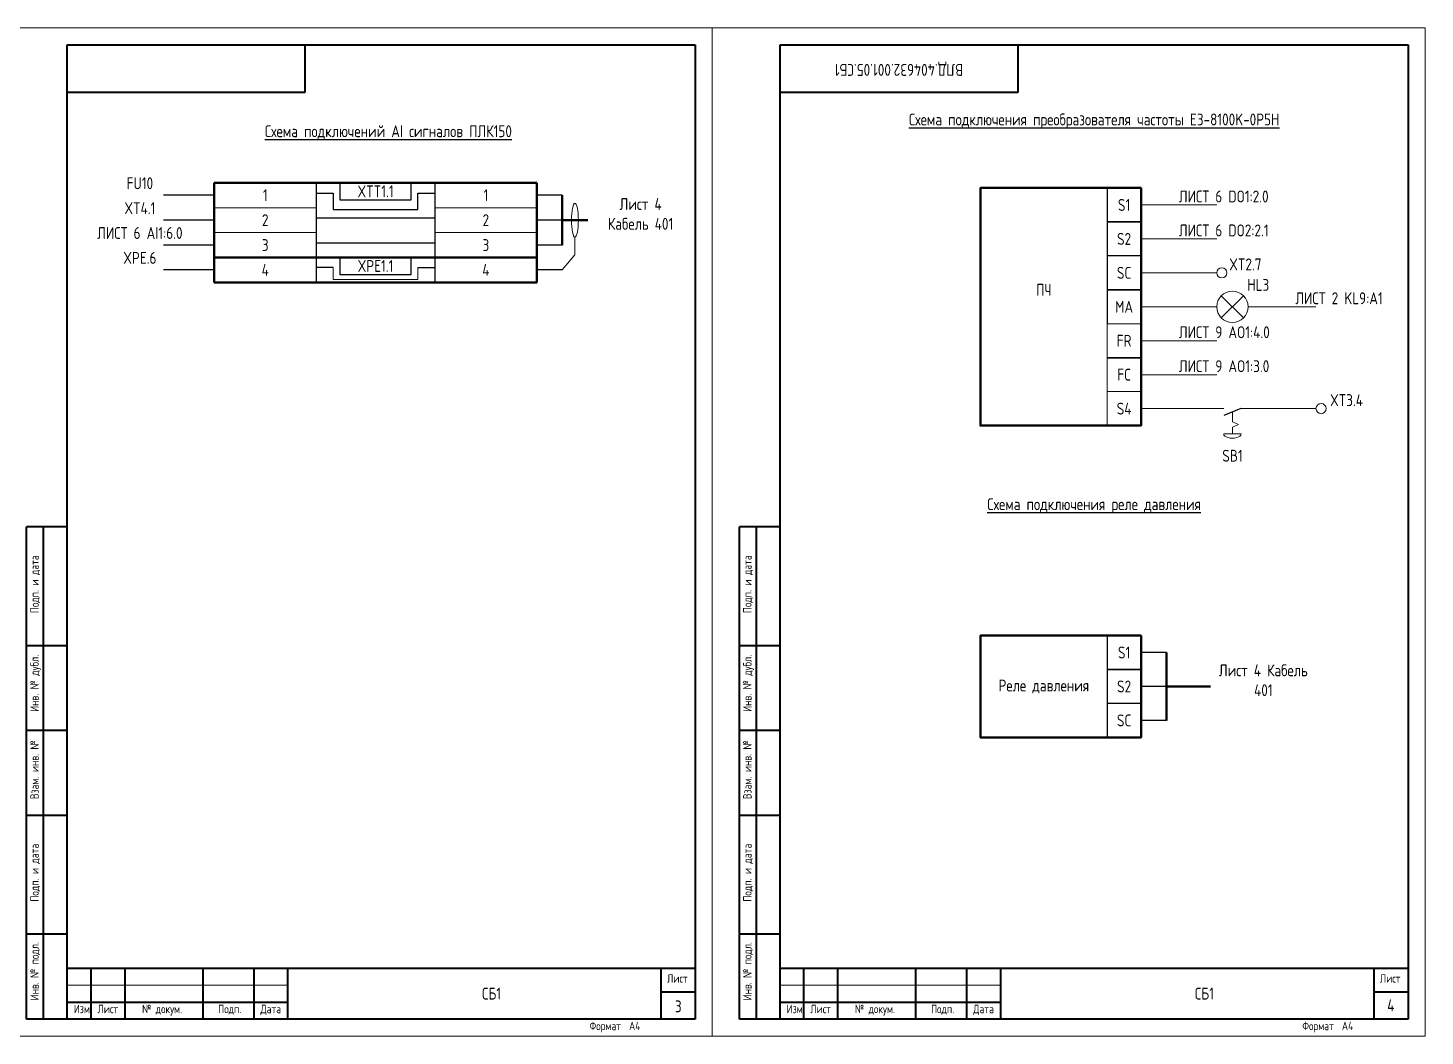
# Model space of a CAD drawing. Header units: millimetres. Extents: x 3520 to 4990, y 400 to 1747.
# Drawn here: x 3948.4 to 4360, y 700 to 997 of the extents above; entities that cross this region are included whole.
import ezdxf

# ---------------------------------------------------------------- set-up
doc = ezdxf.new("R2010")
doc.units = ezdxf.units.MM
doc.linetypes.add('K5LT_BASIC', pattern=[0])
doc.linetypes.add('K5LT_THIN', pattern=[0])
doc.layers.add('Стерка', color=7, linetype='Continuous', lineweight=15)
doc.styles.add('ГОСТ В', font='GOST_0.TTF', dxfattribs={"height": 3.5})
doc.styles.add('ГОСТ тип А', font='GOST_0.TTF', dxfattribs={"height": 3.5})

# ---------------------------------------------------------------- blocks, each defined once
blk = doc.blocks.new('A4-2')
at = {"linetype": 'K5LT_THIN', "lineweight": 18}
for p, q in [((210, 0), (210, 297)), ((210, 297), (420, 297)), ((420, 297), (420, 0)), ((230, 15), (295, 15)), ((420, 0), (210, 0))]:
    blk.add_line(p, q, dxfattribs=at)
at = {"linetype": 'K5LT_BASIC', "lineweight": 40}
for p, q in [((230, 5), (230, 292)), ((230, 292), (415, 292)), ((300, 292), (300, 278)), ((415, 292), (415, 5)), ((300, 278), (230, 278)), ((218, 5), (218, 150)), ((230, 150), (218, 150)), ((223, 5), (223, 150)), ((230, 115), (218, 115)), ((230, 90), (218, 90)), ((230, 65), (218, 65)), ((230, 30), (218, 30)), ((230, 20), (415, 20)), ((230, 5), (230, 20)), ((237, 5), (237, 20)), ((247, 5), (247, 20)), ((270, 5), (270, 20)), ((285, 5), (285, 20)), ((295, 5), (295, 20)), ((405, 5), (405, 20)), ((405, 13), (415, 13)), ((230, 10), (237, 10)), ((237, 10), (247, 10)), ((247, 10), (270, 10)), ((270, 10), (285, 10)), ((285, 10), (295, 10)), ((230, 5), (218, 5)), ((415, 5), (230, 5))]:
    blk.add_line(p, q, dxfattribs=at)
at = {"char_height": 2.5, "attachment_point": 1, "rotation": 90, "style": 'ГОСТ тип А'}
for s, insert in [('Подп. и дата', (219.09, 124.6)), ('Инв. № дубл.', (219.09, 95.52)), ('Взам. инв. №', (219.09, 69.79)), ('Подп. и дата', (219.09, 39.6)), ('Инв. № подл.', (219.09, 10.52))]:
    blk.add_mtext(s, dxfattribs=dict(at, insert=insert))
at = {"char_height": 2.5, "attachment_point": 1, "style": 'ГОСТ тип А'}
for s, insert in [('Лист', (406.71, 18.23)), ('Изм.', (231.92, 9.23)), ('Лист', (238.91, 9.23)), ('№ докум.', (252.03, 9.23)), ('Подп.', (274.46, 9.23)), ('Дата', (286.91, 9.23)), ('Формат', (383.84, 4.23)), ('A4', (395.5, 4.23))]:
    blk.add_mtext(s, dxfattribs=dict(at, insert=insert))

msp = doc.modelspace()

# ---------------------------------------------------------------- linework, layer by layer
at = {"color": 7, "lineweight": 50}
for p, q in [((4098.31, 951.36), (4003.31, 951.36)), ((4003.31, 951.36), (4003.31, 944.03)), ((4098.31, 944.03), (4098.31, 951.36)), ((4105.81, 933.04), (4105.81, 947.7)), ((4003.31, 944.03), (4003.31, 936.71)), ((4098.31, 936.71), (4098.31, 944.03)), ((4105.81, 940.37), (4113.31, 940.37)), ((4003.31, 936.71), (4003.31, 929.38)), ((4098.31, 929.38), (4098.31, 936.71)), ((4098.31, 929.38), (4003.31, 929.38)), ((4003.31, 929.38), (4003.31, 922.05)), ((4098.31, 922.05), (4098.31, 929.38)), ((4003.31, 922.05), (4098.31, 922.05))]:
    msp.add_line(p, q, dxfattribs=at)
at = {"color": 7}
for p, q in [((4033.31, 951.36), (4033.31, 944.03)), ((4040.31, 951.36), (4040.31, 946.36)), ((4061.31, 946.36), (4061.31, 951.36)), ((4068.31, 951.36), (4068.31, 944.03)), ((4003.31, 947.7), (3988.31, 947.7)), ((4033.31, 948.36), (4038.31, 948.36)), ((4038.31, 948.36), (4038.31, 943.56)), ((4063.31, 943.56), (4063.31, 948.36)), ((4063.31, 948.36), (4068.31, 948.36)), ((4105.81, 947.7), (4098.31, 947.7)), ((4266.34, 949.85), (4266.34, 909.85)), ((4033.31, 944.03), (4033.31, 936.71)), ((4038.31, 943.56), (4063.31, 943.56)), ((4040.31, 946.36), (4061.31, 946.36)), ((4068.31, 944.03), (4068.31, 936.71)), ((4003.31, 940.37), (3988.31, 940.37)), ((4033.31, 941.03), (4063.31, 941.03)), ((4063.31, 941.03), (4068.31, 941.03)), ((4105.81, 940.37), (4098.31, 940.37)), ((4276.34, 939.85), (4266.34, 939.85)), ((4266.34, 939.85), (4276.34, 939.85)), ((4033.31, 936.71), (4033.31, 929.38)), ((4068.31, 936.71), (4068.31, 929.38)), ((4003.31, 933.04), (3988.31, 933.04)), ((4033.31, 933.71), (4063.31, 933.71)), ((4063.31, 933.71), (4068.31, 933.71)), ((4105.81, 933.04), (4098.31, 933.04)), ((4033.31, 929.38), (4033.31, 922.05)), ((4038.31, 926.38), (4033.31, 926.38)), ((4040.31, 929.38), (4040.31, 924.38)), ((4061.31, 924.38), (4061.31, 929.38)), ((4063.31, 926.38), (4068.31, 926.38)), ((4068.31, 929.38), (4068.31, 922.05)), ((4276.34, 929.85), (4266.34, 929.85)), ((4003.31, 925.72), (3988.31, 925.72)), ((4040.31, 924.38), (4061.31, 924.38)), ((4105.81, 925.72), (4098.31, 925.72)), ((4276.34, 919.85), (4266.34, 919.85)), ((4266.34, 919.85), (4276.34, 919.85)), ((4276.34, 899.85), (4266.34, 899.85)), ((4266.34, 899.85), (4276.34, 899.85))]:
    msp.add_line(p, q, dxfattribs=at)
for p, q in [((4305.74, 884.85), (4300.74, 882.85)), ((4266.34, 817.99), (4266.34, 787.99)), ((4276.34, 817.99), (4276.34, 812.99)), ((4283.84, 812.99), (4276.34, 812.99)), ((4276.34, 807.99), (4266.34, 807.99)), ((4266.34, 807.99), (4276.34, 807.99)), ((4283.84, 802.99), (4276.34, 802.99)), ((4276.34, 797.99), (4266.34, 797.99)), ((4276.34, 797.99), (4276.34, 792.99)), ((4283.84, 792.99), (4276.34, 792.99))]:
    msp.add_line(p, q)
at = {"lineweight": 50}
for p, q in [((4283.84, 792.99), (4283.84, 812.99)), ((4283.84, 802.99), (4296.76, 802.99))]:
    msp.add_line(p, q, dxfattribs=at)
at = {"color": 7, "lineweight": 50}
msp.add_lwpolyline([(4276.34, 949.85), (4276.34, 879.85), (4229.03, 879.85), (4229.03, 949.85)], close=True, dxfattribs=at)
at = {"lineweight": 50}
msp.add_lwpolyline([(4276.34, 817.99), (4276.34, 787.99), (4229.03, 787.99), (4229.03, 817.99)], close=True, dxfattribs=at)
at = {"layer": 'Стерка', "color": 7}
for p, q in [((4276.34, 949.85), (4276.34, 944.85)), ((4003.31, 944.03), (4033.31, 944.03)), ((4068.31, 944.03), (4098.31, 944.03)), ((4276.34, 944.85), (4298.62, 944.85)), ((4003.31, 936.71), (4033.31, 936.71)), ((4068.31, 936.71), (4098.31, 936.71)), ((4109.56, 930.11), (4109.56, 935.37)), ((4276.34, 934.85), (4298.62, 934.85)), ((4003.31, 929.38), (4033.31, 929.38)), ((4038.31, 926.38), (4038.31, 922.88)), ((4063.31, 926.38), (4063.31, 922.88)), ((4068.31, 929.38), (4098.31, 929.38)), ((4109.56, 930.11), (4105.81, 925.72)), ((4276.34, 929.85), (4276.34, 924.85)), ((4038.31, 922.88), (4063.31, 922.88)), ((4276.34, 924.85), (4298.62, 924.85)), ((4299.97, 911.59), (4306.51, 918.12)), ((4306.51, 911.59), (4299.97, 918.12)), ((4276.34, 914.85), (4298.62, 914.85)), ((4307.86, 914.85), (4327.86, 914.85)), ((4266.34, 909.85), (4276.34, 909.85)), ((4266.34, 909.85), (4266.34, 889.85)), ((4276.34, 904.85), (4298.62, 904.85)), ((4266.34, 899.85), (4266.34, 879.85)), ((4276.34, 894.85), (4298.62, 894.85)), ((4266.34, 889.85), (4276.34, 889.85)), ((4276.34, 884.85), (4300.74, 884.85)), ((4303.24, 883.85), (4303.24, 880.98)), ((4303.24, 880.98), (4305.02, 880.2)), ((4305.74, 884.85), (4327.86, 884.85)), ((4300.67, 877.41), (4303.24, 877.41)), ((4303.24, 879.41), (4305.02, 880.2)), ((4303.24, 879.41), (4303.24, 877.41)), ((4305.81, 877.41), (4303.24, 877.41))]:
    msp.add_line(p, q, dxfattribs=at)
for centre in [(4300.12, 924.85), (4329.36, 884.85)]:
    msp.add_circle(centre, 1.5, dxfattribs=at)
at = {"layer": 'Стерка'}
msp.add_circle((4303.24, 914.85), 4.62, dxfattribs=at)
at = {"layer": 'Стерка', "color": 7, "extrusion": (0, 0, -1)}
msp.add_ellipse((4109.56, 940.37), major_axis=(0, -5), ratio=0.200584, dxfattribs=at)
at = {"layer": 'Стерка', "color": 7}
msp.add_ellipse((4303.24, 877.41), major_axis=(-2.57, 0), ratio=0.5, start_param=0, end_param=3.141593, dxfattribs=at)

# ---------------------------------------------------------------- block references
for p in [(3730, 700), (3940, 700)]:
    msp.add_blockref('A4-2', p)

# ---------------------------------------------------------------- texts
at = {"color": 7, "linetype": 'Continuous', "lineweight": 15, "insert": (4205, 985), "char_height": 3.5, "width": 70, "attachment_point": 5, "rotation": 180, "style": 'ГОСТ В'}
msp.add_mtext('{\\C256;ВЛД.404632.001.05.СБ1}', dxfattribs=at)
at = {"color": 7, "char_height": 3.5, "width": 185, "attachment_point": 5, "style": 'ГОСТ В'}
for s, insert in [('{\\fGOST type A|b1|i0|c204|p34;\\H1.5x;\\L\\P\\fGOST type A|b0|i0|c204|p34;\\H0.66667x;\\PСхема подключения преобразователя частоты E3-8100K-0P5H}', (4262.5, 976.85)), ('{\\fGOST type A|b1|i0|c204|p34;\\LСхема подключений AI сигналов ПЛК150}', (4054.58, 966.29)), ('{\\fGOST type A|b1|i0|c204|p34;\\H1.5x;\\L\\P\\fGOST type A|b0|i0|c204|p34;\\H0.66667x;\\PСхема подключения реле давления}', (4262.5, 863.51))]:
    msp.add_mtext(s, dxfattribs=dict(at, insert=insert))
at = {"color": 7, "linetype": 'Continuous', "lineweight": 15, "char_height": 3.5, "style": 'ГОСТ В'}
for s, insert, width, attachment_point in [('{\\C256;FU10}', (3981.38, 951.23), 44.0901, 5), ('{\\C256;1}', (4018.31, 947.7), 30, 5), ('{\\C256;XTT1.1}', (4050.81, 948.86), 35, 5), ('{\\C256;1}', (4083.31, 947.7), 30, 5), ('{\\C256;Лист 4\\PКабель 401}', (4128.9, 942.2), 31.197, 5), ('{\\C256;XT4.1}', (3981.38, 943.9), 44.0901, 5), ('S1', (4271.34, 944.85), 10, 5), ('{\\C256;2}', (4018.31, 940.37), 30, 5), ('{\\C256;2}', (4083.31, 940.37), 30, 5), ('{\\C256;ЛИСТ 6 AI1:6.0}', (3981.38, 936.58), 44.0901, 5), ('{\\C256;3}', (4018.31, 933.04), 30, 5), ('{\\C256;3}', (4083.31, 933.04), 30, 5), ('S2', (4271.34, 934.85), 10, 5), ('{\\C256;XPE.6}', (3981.38, 929.25), 44.0901, 5), ('{\\C256;4}', (4018.31, 925.72), 30, 5), ('\\pxt5;{\\C256;XPE1.1}', (4050.81, 926.88), 35, 5), ('{\\C256;4}', (4083.31, 925.72), 30, 5), ('SC', (4271.34, 924.85), 10, 5), ('{\\C256;ПЧ}', (4247.68, 919.85), 37.3141, 5), ('MA', (4271.34, 914.85), 10, 5), ('FR', (4271.34, 904.85), 10, 5), ('{\\C256;ЛИСТ 9 AO1:4.0 }', (4287.48, 907.35), 43.3105, 4), ('{\\C256;ЛИСТ 9 AO1:3.0 }', (4287.48, 897.35), 43.3105, 4), ('FC', (4271.34, 894.85), 10, 5), ('S4', (4271.34, 884.85), 10, 5), ('{\\C256;Лист 4 Кабель 401}', (4312.36, 804.82), 31.197, 5), ('{\\C256;СБ1}', (4085, 712.5), 120, 5), ('{\\C256;СБ1}', (4295, 712.5), 120, 5)]:
    msp.add_mtext(s, dxfattribs=dict(at, insert=insert, width=width, attachment_point=attachment_point))
at = {"color": 7, "linetype": 'Continuous', "lineweight": 15, "true_color": 0xffffff, "char_height": 3.5, "attachment_point": 4, "style": 'ГОСТ В'}
for s, insert, width in [('{\\C256;ЛИСТ 6 DO1:2.0}', (4287.48, 947.35), 39.9963), ('{\\C256;ЛИСТ 6 DO2:2.1}', (4287.48, 937.35), 49.82), ('{\\C256;XT2.7}', (4302.31, 927.35), 53.8547), ('{\\C256;ЛИСТ 2 KL9:A1}', (4321.78, 917.35), 53.8547), ('{\\C256;XT3.4}', (4332.01, 887.35), 53.8547)]:
    msp.add_mtext(s, dxfattribs=dict(at, insert=insert, width=width))
at = {"linetype": 'Continuous', "lineweight": 15, "char_height": 3.5, "attachment_point": 5, "style": 'ГОСТ В'}
for s, insert, width in [('HL3', (4310.86, 921.29), 0.5611), ('SB1', (4303.28, 870.96), 0.5611), ('S1', (4271.34, 812.99), 10), ('Реле давления', (4247.68, 802.99), 37.3141), ('S2', (4271.34, 802.99), 10), ('SC', (4271.34, 792.99), 10)]:
    msp.add_mtext(s, dxfattribs=dict(at, insert=insert, width=width))
at = {"layer": 'Стерка', "color": 7, "char_height": 3.5, "attachment_point": 5, "style": 'ГОСТ тип А'}
for s, insert in [('3', (4140, 708.75)), ('4', (4349.91, 709.04))]:
    msp.add_mtext_dynamic_manual_height_columns(s, width=10, gutter_width=17.5, heights=[0], dxfattribs=dict(at, insert=insert))

doc.saveas('drawing.dxf')
